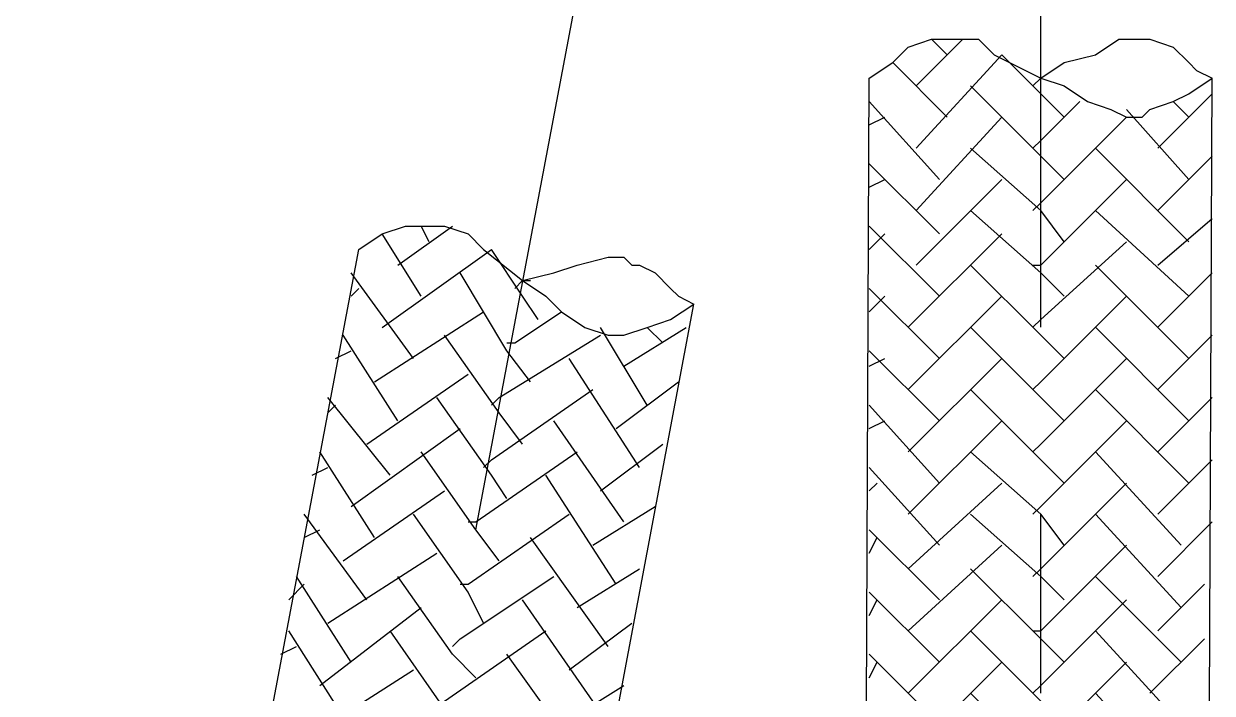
# Model space of a CAD drawing. Header units: millimetres. Extents: x 2041 to 2470, y 3885 to 4533.
# Drawn here: x 2095.41 to 2138.42, y 3978.78 to 4003.02 of the extents above; entities that cross this region are included whole.
import ezdxf

# ---------------------------------------------------------------- set-up
doc = ezdxf.new("R2010")
doc.units = ezdxf.units.MM

msp = doc.modelspace()

# ---------------------------------------------------------------- linework, layer by layer
for points in [[(2132.213, 3992.029), (2132.213, 3992.029), (2132.213, 4017.688), (2132.213, 4017.688)], [(2111.765, 3984.695), (2111.765, 3984.695), (2116.561, 4010.074), (2116.561, 4010.074)], [(2127.7, 4000.77), (2127.7, 4000.77), (2129.396, 4002.461), (2129.396, 4002.461)], [(2128.83, 4001.896), (2128.83, 4001.896), (2128.265, 4002.461), (2128.265, 4002.461)], [(2127.7, 3998.513), (2127.7, 3998.513), (2130.804, 4001.896), (2130.804, 4001.896)], [(2128.83, 3999.639), (2128.83, 3999.639), (2126.855, 4001.615), (2126.855, 4001.615)], [(2125.728, 3935.638), (2125.728, 3935.638), (2126.009, 4001.05), (2126.009, 4001.05)], [(2131.932, 4000.77), (2131.932, 4000.77), (2132.213, 4001.05), (2132.213, 4001.05)], [(2138.139, 3935.638), (2138.139, 3935.638), (2138.419, 4001.05), (2138.419, 4001.05)], [(2128.546, 3997.387), (2128.546, 3997.387), (2126.009, 4000.205), (2126.009, 4000.205)], [(2136.445, 3998.513), (2136.445, 3998.513), (2138.419, 4000.487), (2138.419, 4000.487)], [(2137.573, 3999.639), (2137.573, 3999.639), (2137.008, 4000.205), (2137.008, 4000.205)], [(2126.009, 3999.359), (2126.009, 3999.359), (2126.574, 3999.639), (2126.574, 3999.639)], [(2127.7, 3996.257), (2127.7, 3996.257), (2130.804, 3999.639), (2130.804, 3999.639)], [(2137.573, 3997.387), (2137.573, 3997.387), (2135.317, 3999.924), (2135.317, 3999.924)], [(2137.573, 3995.131), (2137.573, 3995.131), (2134.189, 3998.513), (2134.189, 3998.513)], [(2128.546, 3995.411), (2128.546, 3995.411), (2126.009, 3997.948), (2126.009, 3997.948)], [(2136.445, 3996.257), (2136.445, 3996.257), (2138.419, 3998.233), (2138.419, 3998.233)], [(2126.009, 3997.103), (2126.009, 3997.103), (2126.574, 3997.387), (2126.574, 3997.387)], [(2127.7, 3994.285), (2127.7, 3994.285), (2130.804, 3997.387), (2130.804, 3997.387)], [(2137.573, 3993.155), (2137.573, 3993.155), (2134.189, 3996.257), (2134.189, 3996.257)], [(2136.445, 3994.285), (2136.445, 3994.285), (2138.419, 3995.976), (2138.419, 3995.976)], [(2109.794, 3993.155), (2109.794, 3993.155), (2108.383, 3995.411), (2108.383, 3995.411)], [(2108.946, 3994.283), (2108.946, 3994.283), (2110.92, 3995.694), (2110.92, 3995.694)], [(2110.074, 3995.129), (2110.074, 3995.129), (2109.794, 3995.694), (2109.794, 3995.694)], [(2128.546, 3993.155), (2128.546, 3993.155), (2126.009, 3995.694), (2126.009, 3995.694)], [(2126.009, 3994.848), (2126.009, 3994.848), (2126.574, 3995.411), (2126.574, 3995.411)], [(2127.42, 3992.029), (2127.42, 3992.029), (2130.804, 3995.411), (2130.804, 3995.411)], [(2095.408, 3930.56), (2095.408, 3930.56), (2107.535, 3994.846), (2107.535, 3994.846)], [(2108.383, 3992.027), (2108.383, 3992.027), (2112.33, 3994.846), (2112.33, 3994.846)], [(2137.573, 3990.901), (2137.573, 3990.901), (2134.189, 3994.285), (2134.189, 3994.285)], [(2109.509, 3990.899), (2109.509, 3990.899), (2107.255, 3994.001), (2107.255, 3994.001)], [(2136.445, 3992.029), (2136.445, 3992.029), (2138.419, 3994.001), (2138.419, 3994.001)], [(2107.255, 3993.155), (2107.255, 3993.155), (2107.535, 3993.438), (2107.535, 3993.438)], [(2128.546, 3990.901), (2128.546, 3990.901), (2126.009, 3993.438), (2126.009, 3993.438)], [(2107.535, 3928.304), (2107.535, 3928.304), (2119.663, 3992.874), (2119.663, 3992.874)], [(2126.009, 3992.592), (2126.009, 3992.592), (2126.574, 3993.155), (2126.574, 3993.155)], [(2127.42, 3989.772), (2127.42, 3989.772), (2130.804, 3993.155), (2130.804, 3993.155)], [(2108.1, 3990.053), (2108.1, 3990.053), (2112.05, 3992.592), (2112.05, 3992.592)], [(2117.971, 3989.207), (2117.971, 3989.207), (2116.278, 3992.027), (2116.278, 3992.027)], [(2117.126, 3990.618), (2117.126, 3990.618), (2119.382, 3992.027), (2119.382, 3992.027)], [(2118.536, 3991.464), (2118.536, 3991.464), (2117.971, 3992.027), (2117.971, 3992.027)], [(2137.573, 3988.644), (2137.573, 3988.644), (2134.189, 3992.029), (2134.189, 3992.029)], [(2108.946, 3988.644), (2108.946, 3988.644), (2106.972, 3991.744), (2106.972, 3991.744)], [(2136.445, 3989.772), (2136.445, 3989.772), (2138.419, 3991.746), (2138.419, 3991.746)], [(2106.689, 3990.899), (2106.689, 3990.899), (2107.255, 3991.181), (2107.255, 3991.181)], [(2128.546, 3988.644), (2128.546, 3988.644), (2126.009, 3991.183), (2126.009, 3991.183)], [(2117.689, 3986.951), (2117.689, 3986.951), (2115.152, 3990.899), (2115.152, 3990.899)], [(2126.009, 3990.618), (2126.009, 3990.618), (2126.574, 3990.901), (2126.574, 3990.901)], [(2127.42, 3987.518), (2127.42, 3987.518), (2130.804, 3990.901), (2130.804, 3990.901)], [(2107.818, 3987.797), (2107.818, 3987.797), (2111.485, 3990.336), (2111.485, 3990.336)], [(2116.843, 3988.362), (2116.843, 3988.362), (2119.1, 3990.053), (2119.1, 3990.053)], [(2137.573, 3986.388), (2137.573, 3986.388), (2134.189, 3989.772), (2134.189, 3989.772)], [(2108.663, 3986.67), (2108.663, 3986.67), (2106.407, 3989.49), (2106.407, 3989.49)], [(2136.445, 3987.518), (2136.445, 3987.518), (2138.419, 3989.49), (2138.419, 3989.49)], [(2106.407, 3988.927), (2106.407, 3988.927), (2106.689, 3989.207), (2106.689, 3989.207)], [(2128.546, 3986.388), (2128.546, 3986.388), (2126.009, 3989.209), (2126.009, 3989.209)], [(2117.126, 3984.979), (2117.126, 3984.979), (2114.587, 3988.644), (2114.587, 3988.644)], [(2126.009, 3988.364), (2126.009, 3988.364), (2126.574, 3988.644), (2126.574, 3988.644)], [(2127.42, 3985.262), (2127.42, 3985.262), (2130.804, 3988.644), (2130.804, 3988.644)], [(2107.255, 3985.544), (2107.255, 3985.544), (2111.204, 3988.362), (2111.204, 3988.362)], [(2116.278, 3986.105), (2116.278, 3986.105), (2118.536, 3987.797), (2118.536, 3987.797)], [(2108.1, 3984.414), (2108.1, 3984.414), (2106.126, 3987.516), (2106.126, 3987.516)], [(2137.291, 3984.134), (2137.291, 3984.134), (2134.189, 3987.518), (2134.189, 3987.518)], [(2136.445, 3985.262), (2136.445, 3985.262), (2138.419, 3987.236), (2138.419, 3987.236)], [(2105.844, 3986.67), (2105.844, 3986.67), (2106.407, 3986.951), (2106.407, 3986.951)], [(2128.546, 3984.134), (2128.546, 3984.134), (2126.009, 3986.953), (2126.009, 3986.953)], [(2116.843, 3982.723), (2116.843, 3982.723), (2114.306, 3986.67), (2114.306, 3986.67)], [(2126.009, 3986.107), (2126.009, 3986.107), (2126.292, 3986.388), (2126.292, 3986.388)], [(2127.42, 3983.288), (2127.42, 3983.288), (2130.804, 3986.388), (2130.804, 3986.388)], [(2106.972, 3983.568), (2106.972, 3983.568), (2110.639, 3986.105), (2110.639, 3986.105)], [(2115.998, 3984.134), (2115.998, 3984.134), (2118.254, 3985.544), (2118.254, 3985.544)], [(2107.818, 3982.158), (2107.818, 3982.158), (2105.561, 3985.26), (2105.561, 3985.26)], [(2132.213, 3978.777), (2132.213, 3978.777), (2132.213, 3985.262), (2132.213, 3985.262)], [(2137.291, 3981.879), (2137.291, 3981.879), (2134.189, 3985.262), (2134.189, 3985.262)], [(2105.561, 3984.414), (2105.561, 3984.414), (2106.126, 3984.695), (2106.126, 3984.695)], [(2128.546, 3982.16), (2128.546, 3982.16), (2126.009, 3984.697), (2126.009, 3984.697)], [(2136.445, 3983.005), (2136.445, 3983.005), (2138.419, 3984.979), (2138.419, 3984.979)], [(2116.561, 3980.466), (2116.561, 3980.466), (2113.741, 3984.414), (2113.741, 3984.414)], [(2126.009, 3983.851), (2126.009, 3983.851), (2126.292, 3984.416), (2126.292, 3984.416)], [(2106.407, 3981.312), (2106.407, 3981.312), (2110.357, 3983.849), (2110.357, 3983.849)], [(2127.42, 3981.034), (2127.42, 3981.034), (2130.804, 3984.134), (2130.804, 3984.134)], [(2115.432, 3981.877), (2115.432, 3981.877), (2117.689, 3983.288), (2117.689, 3983.288)], [(2107.255, 3979.903), (2107.255, 3979.903), (2105.279, 3983.003), (2105.279, 3983.003)], [(2137.291, 3979.903), (2137.291, 3979.903), (2134.189, 3983.005), (2134.189, 3983.005)], [(2104.998, 3982.158), (2104.998, 3982.158), (2105.561, 3982.723), (2105.561, 3982.723)], [(2128.546, 3979.903), (2128.546, 3979.903), (2126.009, 3982.44), (2126.009, 3982.44)], [(2136.445, 3981.034), (2136.445, 3981.034), (2138.139, 3982.725), (2138.139, 3982.725)], [(2115.998, 3978.495), (2115.998, 3978.495), (2113.459, 3982.158), (2113.459, 3982.158)], [(2126.009, 3981.595), (2126.009, 3981.595), (2126.292, 3982.16), (2126.292, 3982.16)], [(2127.42, 3978.777), (2127.42, 3978.777), (2130.804, 3982.16), (2130.804, 3982.16)], [(2106.126, 3979.058), (2106.126, 3979.058), (2109.794, 3981.877), (2109.794, 3981.877)], [(2115.152, 3979.621), (2115.152, 3979.621), (2117.408, 3981.312), (2117.408, 3981.312)], [(2106.972, 3977.93), (2106.972, 3977.93), (2104.998, 3981.032), (2104.998, 3981.032)], [(2137.291, 3977.647), (2137.291, 3977.647), (2134.189, 3981.034), (2134.189, 3981.034)], [(2136.163, 3978.777), (2136.163, 3978.777), (2138.139, 3980.749), (2138.139, 3980.749)], [(2104.716, 3980.186), (2104.716, 3980.186), (2105.279, 3980.466), (2105.279, 3980.466)], [(2115.715, 3976.238), (2115.715, 3976.238), (2112.896, 3980.186), (2112.896, 3980.186)], [(2128.546, 3977.647), (2128.546, 3977.647), (2126.009, 3980.188), (2126.009, 3980.188)], [(2126.009, 3979.338), (2126.009, 3979.338), (2126.292, 3979.903), (2126.292, 3979.903)], [(2127.42, 3976.521), (2127.42, 3976.521), (2130.804, 3979.903), (2130.804, 3979.903)], [(2105.561, 3977.084), (2105.561, 3977.084), (2109.509, 3979.621), (2109.509, 3979.621)], [(2114.869, 3977.647), (2114.869, 3977.647), (2117.126, 3979.058), (2117.126, 3979.058)], [(2137.291, 3975.393), (2137.291, 3975.393), (2134.189, 3978.777), (2134.189, 3978.777)]]:
    msp.add_open_spline(points, degree=3)
for points, knots in [([(2126.009, 4001.05), (2126.009, 4001.05), (2126.855, 4001.615), (2126.855, 4001.615), (2126.855, 4001.615), (2126.855, 4001.615), (2127.42, 4002.18), (2127.42, 4002.18), (2127.42, 4002.18), (2127.42, 4002.18), (2128.265, 4002.461), (2128.265, 4002.461), (2128.265, 4002.461), (2128.265, 4002.461), (2128.546, 4002.461), (2128.546, 4002.461), (2128.546, 4002.461), (2128.546, 4002.461), (2129.111, 4002.461), (2129.111, 4002.461), (2129.111, 4002.461), (2129.111, 4002.461), (2129.957, 4002.461), (2129.957, 4002.461), (2129.957, 4002.461), (2129.957, 4002.461), (2130.522, 4001.896), (2130.522, 4001.896), (2130.522, 4001.896), (2130.522, 4001.896), (2132.213, 4001.05), (2132.213, 4001.05), (2132.213, 4001.05), (2132.213, 4001.05), (2133.061, 4000.77), (2133.061, 4000.77), (2133.061, 4000.77), (2133.061, 4000.77), (2133.906, 4000.205), (2133.906, 4000.205), (2133.906, 4000.205), (2133.906, 4000.205), (2134.752, 3999.924), (2134.752, 3999.924), (2134.752, 3999.924), (2134.752, 3999.924), (2135.317, 3999.639), (2135.317, 3999.639), (2135.317, 3999.639), (2135.317, 3999.639), (2135.882, 3999.639), (2135.882, 3999.639), (2135.882, 3999.639), (2135.882, 3999.639), (2136.163, 3999.924), (2136.163, 3999.924), (2136.163, 3999.924), (2136.163, 3999.924), (2137.008, 4000.205), (2137.008, 4000.205), (2137.008, 4000.205), (2137.008, 4000.205), (2137.573, 4000.487), (2137.573, 4000.487), (2137.573, 4000.487), (2137.573, 4000.487), (2138.419, 4001.05), (2138.419, 4001.05)], [0, 0, 0, 0, 0.058824, 0.058824, 0.058824, 0.058824, 0.117647, 0.117647, 0.117647, 0.117647, 0.176471, 0.176471, 0.176471, 0.176471, 0.235294, 0.235294, 0.235294, 0.235294, 0.294118, 0.294118, 0.294118, 0.294118, 0.352941, 0.352941, 0.352941, 0.352941, 0.411765, 0.411765, 0.411765, 0.411765, 0.470588, 0.470588, 0.470588, 0.470588, 0.529412, 0.529412, 0.529412, 0.529412, 0.588235, 0.588235, 0.588235, 0.588235, 0.647059, 0.647059, 0.647059, 0.647059, 0.705882, 0.705882, 0.705882, 0.705882, 0.764706, 0.764706, 0.764706, 0.764706, 0.823529, 0.823529, 0.823529, 0.823529, 0.882353, 0.882353, 0.882353, 0.882353, 0.941176, 0.941176, 0.941176, 0.941176, 1, 1, 1, 1]), ([(2132.213, 4001.05), (2132.213, 4001.05), (2133.061, 4001.615), (2133.061, 4001.615), (2133.061, 4001.615), (2133.061, 4001.615), (2134.189, 4001.896), (2134.189, 4001.896), (2134.189, 4001.896), (2134.189, 4001.896), (2135.034, 4002.461), (2135.034, 4002.461), (2135.034, 4002.461), (2135.034, 4002.461), (2135.317, 4002.461), (2135.317, 4002.461), (2135.317, 4002.461), (2135.317, 4002.461), (2135.598, 4002.461), (2135.598, 4002.461), (2135.598, 4002.461), (2135.598, 4002.461), (2135.882, 4002.461), (2135.882, 4002.461), (2135.882, 4002.461), (2135.882, 4002.461), (2136.163, 4002.461), (2136.163, 4002.461), (2136.163, 4002.461), (2136.163, 4002.461), (2137.008, 4002.18), (2137.008, 4002.18), (2137.008, 4002.18), (2137.008, 4002.18), (2137.573, 4001.615), (2137.573, 4001.615), (2137.573, 4001.615), (2137.573, 4001.615), (2137.854, 4001.335), (2137.854, 4001.335), (2137.854, 4001.335), (2137.854, 4001.335), (2138.419, 4001.05), (2138.419, 4001.05)], [0, 0, 0, 0, 0.090909, 0.090909, 0.090909, 0.090909, 0.181818, 0.181818, 0.181818, 0.181818, 0.272727, 0.272727, 0.272727, 0.272727, 0.363636, 0.363636, 0.363636, 0.363636, 0.454545, 0.454545, 0.454545, 0.454545, 0.545455, 0.545455, 0.545455, 0.545455, 0.636364, 0.636364, 0.636364, 0.636364, 0.727273, 0.727273, 0.727273, 0.727273, 0.818182, 0.818182, 0.818182, 0.818182, 0.909091, 0.909091, 0.909091, 0.909091, 1, 1, 1, 1]), ([(2133.061, 3999.639), (2133.061, 3999.639), (2132.213, 4000.487), (2132.213, 4000.487), (2132.213, 4000.487), (2132.213, 4000.487), (2130.804, 4001.896), (2130.804, 4001.896)], [0, 0, 0, 0, 0.5, 0.5, 0.5, 0.5, 1, 1, 1, 1]), ([(2133.061, 3997.387), (2133.061, 3997.387), (2132.213, 3998.233), (2132.213, 3998.233), (2132.213, 3998.233), (2132.213, 3998.233), (2129.676, 4000.77), (2129.676, 4000.77)], [0, 0, 0, 0, 0.5, 0.5, 0.5, 0.5, 1, 1, 1, 1]), ([(2131.932, 3998.513), (2131.932, 3998.513), (2132.213, 3998.794), (2132.213, 3998.794), (2132.213, 3998.794), (2132.213, 3998.794), (2133.624, 4000.205), (2133.624, 4000.205)], [0, 0, 0, 0, 0.5, 0.5, 0.5, 0.5, 1, 1, 1, 1]), ([(2131.932, 3996.257), (2131.932, 3996.257), (2132.213, 3996.54), (2132.213, 3996.54), (2132.213, 3996.54), (2132.213, 3996.54), (2135.317, 3999.639), (2135.317, 3999.639)], [0, 0, 0, 0, 0.5, 0.5, 0.5, 0.5, 1, 1, 1, 1]), ([(2133.061, 3995.131), (2133.061, 3995.131), (2132.213, 3996.257), (2132.213, 3996.257), (2132.213, 3996.257), (2132.213, 3996.257), (2129.676, 3998.513), (2129.676, 3998.513)], [0, 0, 0, 0, 0.5, 0.5, 0.5, 0.5, 1, 1, 1, 1]), ([(2131.932, 3994.285), (2131.932, 3994.285), (2132.213, 3994.285), (2132.213, 3994.285), (2132.213, 3994.285), (2132.213, 3994.285), (2135.317, 3997.387), (2135.317, 3997.387)], [0, 0, 0, 0, 0.5, 0.5, 0.5, 0.5, 1, 1, 1, 1]), ([(2133.061, 3993.155), (2133.061, 3993.155), (2132.213, 3994.001), (2132.213, 3994.001), (2132.213, 3994.001), (2132.213, 3994.001), (2129.676, 3996.257), (2129.676, 3996.257)], [0, 0, 0, 0, 0.5, 0.5, 0.5, 0.5, 1, 1, 1, 1]), ([(2107.535, 3994.846), (2107.535, 3994.846), (2108.383, 3995.411), (2108.383, 3995.411), (2108.383, 3995.411), (2108.383, 3995.411), (2109.228, 3995.694), (2109.228, 3995.694), (2109.228, 3995.694), (2109.228, 3995.694), (2109.794, 3995.694), (2109.794, 3995.694), (2109.794, 3995.694), (2109.794, 3995.694), (2110.357, 3995.694), (2110.357, 3995.694), (2110.357, 3995.694), (2110.357, 3995.694), (2110.639, 3995.694), (2110.639, 3995.694), (2110.639, 3995.694), (2110.639, 3995.694), (2111.485, 3995.411), (2111.485, 3995.411), (2111.485, 3995.411), (2111.485, 3995.411), (2112.05, 3994.846), (2112.05, 3994.846), (2112.05, 3994.846), (2112.05, 3994.846), (2113.459, 3993.72), (2113.459, 3993.72), (2113.459, 3993.72), (2113.459, 3993.72), (2114.306, 3993.155), (2114.306, 3993.155), (2114.306, 3993.155), (2114.306, 3993.155), (2114.869, 3992.592), (2114.869, 3992.592), (2114.869, 3992.592), (2114.869, 3992.592), (2115.715, 3992.027), (2115.715, 3992.027), (2115.715, 3992.027), (2115.715, 3992.027), (2116.561, 3991.744), (2116.561, 3991.744), (2116.561, 3991.744), (2116.561, 3991.744), (2116.843, 3991.744), (2116.843, 3991.744), (2116.843, 3991.744), (2116.843, 3991.744), (2117.126, 3991.744), (2117.126, 3991.744), (2117.126, 3991.744), (2117.126, 3991.744), (2117.971, 3992.027), (2117.971, 3992.027), (2117.971, 3992.027), (2117.971, 3992.027), (2118.817, 3992.309), (2118.817, 3992.309), (2118.817, 3992.309), (2118.817, 3992.309), (2119.663, 3992.874), (2119.663, 3992.874)], [0, 0, 0, 0, 0.058824, 0.058824, 0.058824, 0.058824, 0.117647, 0.117647, 0.117647, 0.117647, 0.176471, 0.176471, 0.176471, 0.176471, 0.235294, 0.235294, 0.235294, 0.235294, 0.294118, 0.294118, 0.294118, 0.294118, 0.352941, 0.352941, 0.352941, 0.352941, 0.411765, 0.411765, 0.411765, 0.411765, 0.470588, 0.470588, 0.470588, 0.470588, 0.529412, 0.529412, 0.529412, 0.529412, 0.588235, 0.588235, 0.588235, 0.588235, 0.647059, 0.647059, 0.647059, 0.647059, 0.705882, 0.705882, 0.705882, 0.705882, 0.764706, 0.764706, 0.764706, 0.764706, 0.823529, 0.823529, 0.823529, 0.823529, 0.882353, 0.882353, 0.882353, 0.882353, 0.941176, 0.941176, 0.941176, 0.941176, 1, 1, 1, 1]), ([(2131.932, 3992.029), (2131.932, 3992.029), (2132.213, 3992.309), (2132.213, 3992.309), (2132.213, 3992.309), (2132.213, 3992.309), (2135.317, 3995.131), (2135.317, 3995.131)], [0, 0, 0, 0, 0.5, 0.5, 0.5, 0.5, 1, 1, 1, 1]), ([(2114.022, 3992.309), (2114.022, 3992.309), (2113.459, 3993.155), (2113.459, 3993.155), (2113.459, 3993.155), (2113.459, 3993.155), (2112.33, 3994.846), (2112.33, 3994.846)], [0, 0, 0, 0, 0.5, 0.5, 0.5, 0.5, 1, 1, 1, 1]), ([(2113.459, 3993.72), (2113.459, 3993.72), (2114.587, 3994.001), (2114.587, 3994.001), (2114.587, 3994.001), (2114.587, 3994.001), (2115.432, 3994.283), (2115.432, 3994.283), (2115.432, 3994.283), (2115.432, 3994.283), (2116.561, 3994.566), (2116.561, 3994.566), (2116.561, 3994.566), (2116.561, 3994.566), (2116.843, 3994.566), (2116.843, 3994.566), (2116.843, 3994.566), (2116.843, 3994.566), (2117.126, 3994.566), (2117.126, 3994.566), (2117.126, 3994.566), (2117.126, 3994.566), (2117.408, 3994.283), (2117.408, 3994.283), (2117.408, 3994.283), (2117.408, 3994.283), (2117.689, 3994.283), (2117.689, 3994.283), (2117.689, 3994.283), (2117.689, 3994.283), (2118.254, 3994.001), (2118.254, 3994.001), (2118.254, 3994.001), (2118.254, 3994.001), (2118.817, 3993.438), (2118.817, 3993.438), (2118.817, 3993.438), (2118.817, 3993.438), (2119.1, 3993.155), (2119.1, 3993.155), (2119.1, 3993.155), (2119.1, 3993.155), (2119.663, 3992.874), (2119.663, 3992.874)], [0, 0, 0, 0, 0.090909, 0.090909, 0.090909, 0.090909, 0.181818, 0.181818, 0.181818, 0.181818, 0.272727, 0.272727, 0.272727, 0.272727, 0.363636, 0.363636, 0.363636, 0.363636, 0.454545, 0.454545, 0.454545, 0.454545, 0.545455, 0.545455, 0.545455, 0.545455, 0.636364, 0.636364, 0.636364, 0.636364, 0.727273, 0.727273, 0.727273, 0.727273, 0.818182, 0.818182, 0.818182, 0.818182, 0.909091, 0.909091, 0.909091, 0.909091, 1, 1, 1, 1]), ([(2133.061, 3990.901), (2133.061, 3990.901), (2132.213, 3991.746), (2132.213, 3991.746), (2132.213, 3991.746), (2132.213, 3991.746), (2129.676, 3994.285), (2129.676, 3994.285)], [0, 0, 0, 0, 0.5, 0.5, 0.5, 0.5, 1, 1, 1, 1]), ([(2113.741, 3990.053), (2113.741, 3990.053), (2112.896, 3991.181), (2112.896, 3991.181), (2112.896, 3991.181), (2112.896, 3991.181), (2111.204, 3994.001), (2111.204, 3994.001)], [0, 0, 0, 0, 0.5, 0.5, 0.5, 0.5, 1, 1, 1, 1]), ([(2113.176, 3993.438), (2113.176, 3993.438), (2113.459, 3993.72), (2113.459, 3993.72), (2113.459, 3993.72), (2113.459, 3993.72), (2113.741, 3993.72), (2113.741, 3993.72)], [0, 0, 0, 0, 0.5, 0.5, 0.5, 0.5, 1, 1, 1, 1]), ([(2131.932, 3989.772), (2131.932, 3989.772), (2132.213, 3990.055), (2132.213, 3990.055), (2132.213, 3990.055), (2132.213, 3990.055), (2135.317, 3993.155), (2135.317, 3993.155)], [0, 0, 0, 0, 0.5, 0.5, 0.5, 0.5, 1, 1, 1, 1]), ([(2112.896, 3991.464), (2112.896, 3991.464), (2113.176, 3991.464), (2113.176, 3991.464), (2113.176, 3991.464), (2113.176, 3991.464), (2114.869, 3992.592), (2114.869, 3992.592)], [0, 0, 0, 0, 0.5, 0.5, 0.5, 0.5, 1, 1, 1, 1]), ([(2133.061, 3988.644), (2133.061, 3988.644), (2132.213, 3989.49), (2132.213, 3989.49), (2132.213, 3989.49), (2132.213, 3989.49), (2129.676, 3992.029), (2129.676, 3992.029)], [0, 0, 0, 0, 0.5, 0.5, 0.5, 0.5, 1, 1, 1, 1]), ([(2113.459, 3987.797), (2113.459, 3987.797), (2112.611, 3988.927), (2112.611, 3988.927), (2112.611, 3988.927), (2112.611, 3988.927), (2110.639, 3991.744), (2110.639, 3991.744)], [0, 0, 0, 0, 0.5, 0.5, 0.5, 0.5, 1, 1, 1, 1]), ([(2112.33, 3989.207), (2112.33, 3989.207), (2112.611, 3989.49), (2112.611, 3989.49), (2112.611, 3989.49), (2112.611, 3989.49), (2116.278, 3991.744), (2116.278, 3991.744)], [0, 0, 0, 0, 0.5, 0.5, 0.5, 0.5, 1, 1, 1, 1]), ([(2131.932, 3987.518), (2131.932, 3987.518), (2132.213, 3987.799), (2132.213, 3987.799), (2132.213, 3987.799), (2132.213, 3987.799), (2135.317, 3990.901), (2135.317, 3990.901)], [0, 0, 0, 0, 0.5, 0.5, 0.5, 0.5, 1, 1, 1, 1]), ([(2112.05, 3986.951), (2112.05, 3986.951), (2112.33, 3987.236), (2112.33, 3987.236), (2112.33, 3987.236), (2112.33, 3987.236), (2115.998, 3989.772), (2115.998, 3989.772)], [0, 0, 0, 0, 0.5, 0.5, 0.5, 0.5, 1, 1, 1, 1]), ([(2133.061, 3986.388), (2133.061, 3986.388), (2132.213, 3987.236), (2132.213, 3987.236), (2132.213, 3987.236), (2132.213, 3987.236), (2129.676, 3989.772), (2129.676, 3989.772)], [0, 0, 0, 0, 0.5, 0.5, 0.5, 0.5, 1, 1, 1, 1]), ([(2112.896, 3985.825), (2112.896, 3985.825), (2112.33, 3986.67), (2112.33, 3986.67), (2112.33, 3986.67), (2112.33, 3986.67), (2110.357, 3989.49), (2110.357, 3989.49)], [0, 0, 0, 0, 0.5, 0.5, 0.5, 0.5, 1, 1, 1, 1]), ([(2131.932, 3985.262), (2131.932, 3985.262), (2132.213, 3985.542), (2132.213, 3985.542), (2132.213, 3985.542), (2132.213, 3985.542), (2135.317, 3988.644), (2135.317, 3988.644)], [0, 0, 0, 0, 0.5, 0.5, 0.5, 0.5, 1, 1, 1, 1]), ([(2112.611, 3983.568), (2112.611, 3983.568), (2111.765, 3984.695), (2111.765, 3984.695), (2111.765, 3984.695), (2111.765, 3984.695), (2109.794, 3987.516), (2109.794, 3987.516)], [0, 0, 0, 0, 0.5, 0.5, 0.5, 0.5, 1, 1, 1, 1]), ([(2111.485, 3984.979), (2111.485, 3984.979), (2111.765, 3984.979), (2111.765, 3984.979), (2111.765, 3984.979), (2111.765, 3984.979), (2115.432, 3987.516), (2115.432, 3987.516)], [0, 0, 0, 0, 0.5, 0.5, 0.5, 0.5, 1, 1, 1, 1]), ([(2133.061, 3984.134), (2133.061, 3984.134), (2132.213, 3985.262), (2132.213, 3985.262), (2132.213, 3985.262), (2132.213, 3985.262), (2129.676, 3987.518), (2129.676, 3987.518)], [0, 0, 0, 0, 0.5, 0.5, 0.5, 0.5, 1, 1, 1, 1]), ([(2131.932, 3983.005), (2131.932, 3983.005), (2132.213, 3983.288), (2132.213, 3983.288), (2132.213, 3983.288), (2132.213, 3983.288), (2135.317, 3986.388), (2135.317, 3986.388)], [0, 0, 0, 0, 0.5, 0.5, 0.5, 0.5, 1, 1, 1, 1]), ([(2112.05, 3981.312), (2112.05, 3981.312), (2111.485, 3982.442), (2111.485, 3982.442), (2111.485, 3982.442), (2111.485, 3982.442), (2109.509, 3985.26), (2109.509, 3985.26)], [0, 0, 0, 0, 0.5, 0.5, 0.5, 0.5, 1, 1, 1, 1]), ([(2111.204, 3982.723), (2111.204, 3982.723), (2111.485, 3982.723), (2111.485, 3982.723), (2111.485, 3982.723), (2111.485, 3982.723), (2115.152, 3985.26), (2115.152, 3985.26)], [0, 0, 0, 0, 0.5, 0.5, 0.5, 0.5, 1, 1, 1, 1]), ([(2133.061, 3982.16), (2133.061, 3982.16), (2132.213, 3983.005), (2132.213, 3983.005), (2132.213, 3983.005), (2132.213, 3983.005), (2129.676, 3985.262), (2129.676, 3985.262)], [0, 0, 0, 0, 0.5, 0.5, 0.5, 0.5, 1, 1, 1, 1]), ([(2131.932, 3981.034), (2131.932, 3981.034), (2132.213, 3981.034), (2132.213, 3981.034), (2132.213, 3981.034), (2132.213, 3981.034), (2135.317, 3984.134), (2135.317, 3984.134)], [0, 0, 0, 0, 0.5, 0.5, 0.5, 0.5, 1, 1, 1, 1]), ([(2133.061, 3979.903), (2133.061, 3979.903), (2132.213, 3980.749), (2132.213, 3980.749), (2132.213, 3980.749), (2132.213, 3980.749), (2129.676, 3983.288), (2129.676, 3983.288)], [0, 0, 0, 0, 0.5, 0.5, 0.5, 0.5, 1, 1, 1, 1]), ([(2111.765, 3979.34), (2111.765, 3979.34), (2110.92, 3980.186), (2110.92, 3980.186), (2110.92, 3980.186), (2110.92, 3980.186), (2108.946, 3983.003), (2108.946, 3983.003)], [0, 0, 0, 0, 0.5, 0.5, 0.5, 0.5, 1, 1, 1, 1]), ([(2110.92, 3980.466), (2110.92, 3980.466), (2111.204, 3980.749), (2111.204, 3980.749), (2111.204, 3980.749), (2111.204, 3980.749), (2114.587, 3983.003), (2114.587, 3983.003)], [0, 0, 0, 0, 0.5, 0.5, 0.5, 0.5, 1, 1, 1, 1]), ([(2131.932, 3978.777), (2131.932, 3978.777), (2132.213, 3979.058), (2132.213, 3979.058), (2132.213, 3979.058), (2132.213, 3979.058), (2135.317, 3982.16), (2135.317, 3982.16)], [0, 0, 0, 0, 0.5, 0.5, 0.5, 0.5, 1, 1, 1, 1]), ([(2111.204, 3977.084), (2111.204, 3977.084), (2110.639, 3978.21), (2110.639, 3978.21), (2110.639, 3978.21), (2110.639, 3978.21), (2108.663, 3981.032), (2108.663, 3981.032)], [0, 0, 0, 0, 0.5, 0.5, 0.5, 0.5, 1, 1, 1, 1]), ([(2110.357, 3978.21), (2110.357, 3978.21), (2110.639, 3978.495), (2110.639, 3978.495), (2110.639, 3978.495), (2110.639, 3978.495), (2114.306, 3981.032), (2114.306, 3981.032)], [0, 0, 0, 0, 0.5, 0.5, 0.5, 0.5, 1, 1, 1, 1]), ([(2133.061, 3977.647), (2133.061, 3977.647), (2132.213, 3978.493), (2132.213, 3978.493), (2132.213, 3978.493), (2132.213, 3978.493), (2129.676, 3981.034), (2129.676, 3981.034)], [0, 0, 0, 0, 0.5, 0.5, 0.5, 0.5, 1, 1, 1, 1]), ([(2131.932, 3976.521), (2131.932, 3976.521), (2132.213, 3976.801), (2132.213, 3976.801), (2132.213, 3976.801), (2132.213, 3976.801), (2135.317, 3979.903), (2135.317, 3979.903)], [0, 0, 0, 0, 0.5, 0.5, 0.5, 0.5, 1, 1, 1, 1]), ([(2133.061, 3975.393), (2133.061, 3975.393), (2132.213, 3976.238), (2132.213, 3976.238), (2132.213, 3976.238), (2132.213, 3976.238), (2129.676, 3978.777), (2129.676, 3978.777)], [0, 0, 0, 0, 0.5, 0.5, 0.5, 0.5, 1, 1, 1, 1])]:
    msp.add_open_spline(points, degree=3, knots=knots)

doc.saveas('drawing.dxf')
